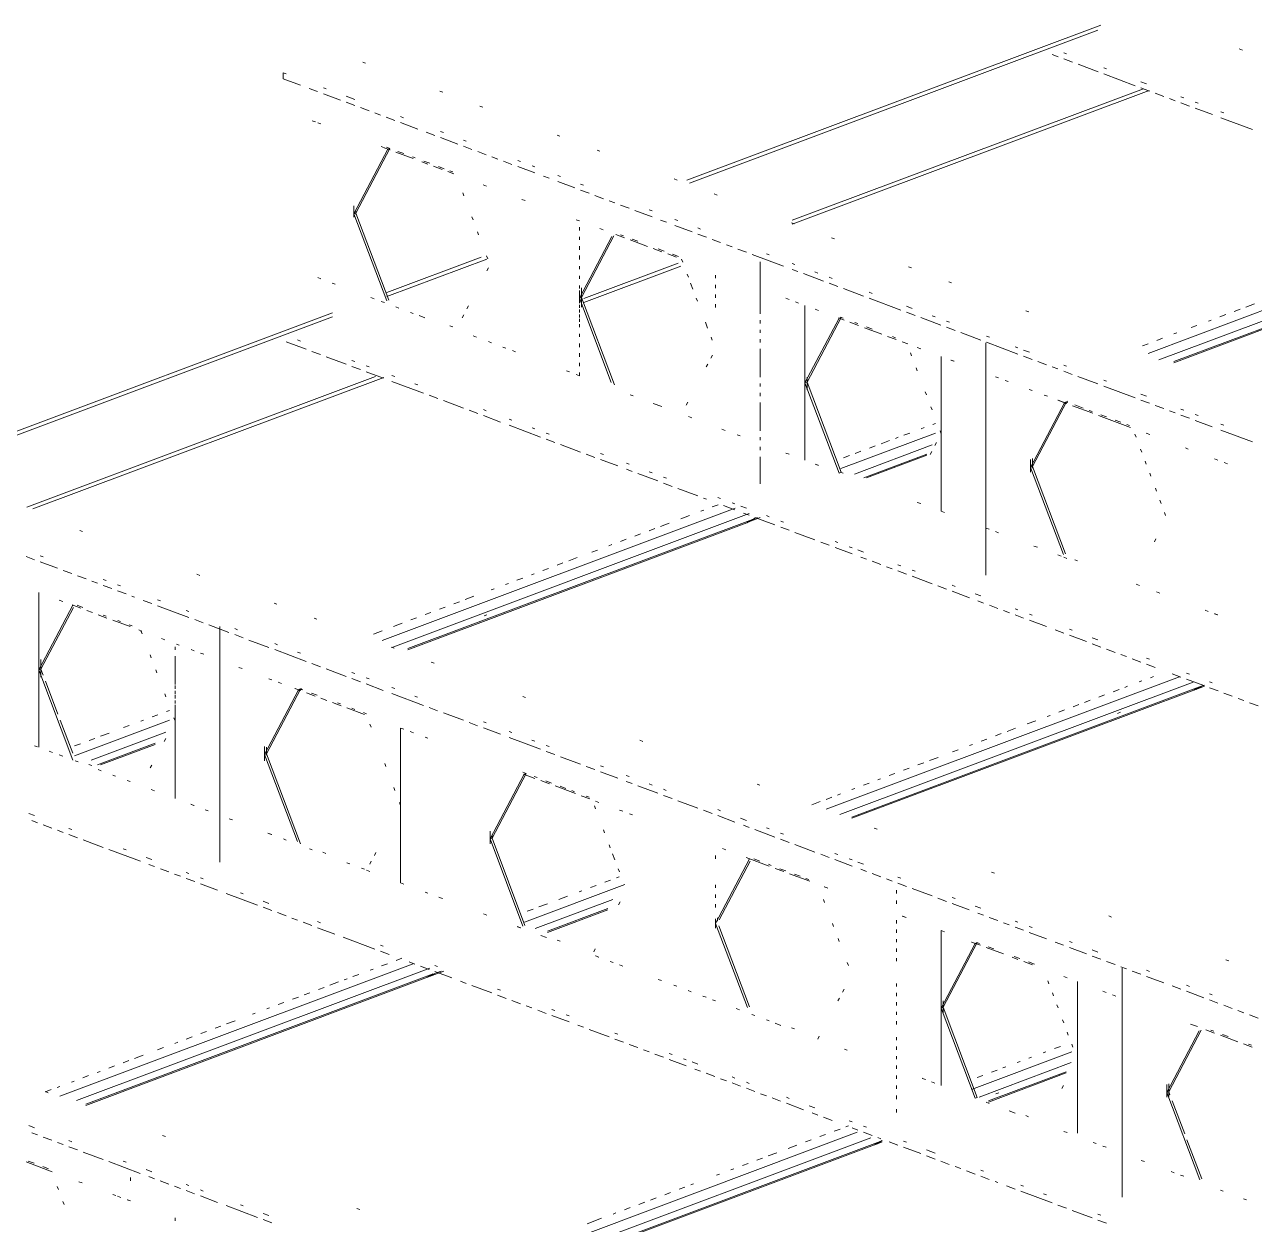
# Paper-space layout '03 3D Building and Roof' of a CAD drawing. Header units: millimetres. Extents: x 5 to 415, y 5 to 292.
# Drawn here: x 106.51 to 133.27, y 84.76 to 110.85 of the extents above; entities that cross this region are included whole.
import ezdxf

# ---------------------------------------------------------------- set-up
doc = ezdxf.new("R2010")
doc.units = ezdxf.units.MM
doc.layers.add('EXISTING', color=7, linetype='Continuous')
picture_1 = doc.add_image_def('image2.png', size_in_pixel=(1777, 905))

# ---------------------------------------------------------------- blocks, each defined once
blk = doc.blocks.new('SHEET_03')
at = {"layer": 'EXISTING', "color": 250, "lineweight": 9}
for p, q in [((120.916, 107.466), (129.923, 110.84)), ((120.978, 107.401), (129.861, 110.729)), ((129.118, 110.233), (129.18, 110.21)), ((132.933, 110.324), (133.007, 110.296)), ((113.931, 110.007), (113.868, 110.03)), ((128.994, 110.149), (128.869, 110.196)), ((129.305, 110.032), (129.118, 110.102)), ((129.864, 109.823), (129.429, 109.986)), ((112.142, 109.803), (112.204, 109.78)), ((112.142, 109.672), (112.142, 109.803)), ((129.988, 109.907), (130.051, 109.884)), ((130.672, 109.52), (129.988, 109.776)), ((112.515, 109.532), (112.142, 109.672)), ((112.888, 109.393), (112.702, 109.462)), ((113.013, 109.477), (113.075, 109.454)), ((123.214, 106.593), (130.855, 109.455)), ((123.214, 106.506), (130.979, 109.414)), ((130.797, 109.605), (130.921, 109.558)), ((130.983, 109.404), (130.797, 109.473)), ((113.386, 109.206), (113.013, 109.346)), ((113.51, 109.291), (113.697, 109.221)), ((113.697, 109.09), (113.51, 109.16)), ((115.609, 109.378), (115.547, 109.402)), ((131.294, 109.287), (131.108, 109.357)), ((131.543, 109.194), (131.419, 109.241)), ((131.667, 109.278), (131.729, 109.255)), ((131.854, 109.077), (131.667, 109.147)), ((131.978, 109.162), (132.04, 109.139)), ((114.008, 108.973), (113.821, 109.043)), ((114.256, 108.88), (114.132, 108.927)), ((116.48, 109.052), (116.418, 109.076)), ((132.351, 108.891), (131.978, 109.031)), ((132.538, 108.952), (132.6, 108.929)), ((112.842, 108.731), (112.773, 108.757)), ((112.892, 108.712), (112.955, 108.689)), ((114.567, 108.764), (114.381, 108.833)), ((114.692, 108.848), (114.754, 108.825)), ((115.065, 108.577), (114.692, 108.717)), ((133.222, 108.565), (132.538, 108.821)), ((115.438, 108.438), (115.251, 108.507)), ((115.562, 108.522), (115.624, 108.499)), ((115.935, 108.251), (115.562, 108.391)), ((118.159, 108.423), (118.096, 108.447)), ((113.675, 106.736), (114.416, 108.142)), ((114.461, 108.158), (113.72, 106.752)), ((114.416, 108.142), (114.268, 108.197)), ((114.339, 108.17), (114.465, 108.123)), ((114.446, 108.164), (114.383, 108.187)), ((114.386, 108.186), (114.461, 108.158)), ((114.461, 108.158), (114.416, 108.142)), ((114.591, 108.076), (114.968, 107.935)), ((114.761, 108.046), (114.635, 108.093)), ((116.059, 108.336), (116.122, 108.312)), ((116.246, 108.135), (116.059, 108.205)), ((116.557, 108.018), (116.37, 108.088)), ((119.029, 108.097), (118.967, 108.121)), ((115.012, 107.951), (114.95, 107.975)), ((115.157, 107.864), (115.283, 107.817)), ((115.327, 107.834), (115.201, 107.881)), ((116.806, 107.925), (116.681, 107.972)), ((117.116, 107.809), (116.93, 107.879)), ((117.241, 107.893), (117.303, 107.87)), ((115.408, 107.77), (115.597, 107.699)), ((115.642, 107.716), (115.516, 107.763)), ((115.723, 107.652), (115.849, 107.605)), ((115.83, 107.645), (115.767, 107.669)), ((117.614, 107.622), (117.241, 107.762)), ((117.552, 107.777), (117.614, 107.753)), ((117.925, 107.506), (117.8, 107.552)), ((118.111, 107.567), (118.174, 107.544)), ((116.564, 107.337), (116.49, 107.365)), ((118.484, 107.296), (118.111, 107.436)), ((118.609, 107.381), (118.671, 107.357)), ((120.708, 107.468), (120.646, 107.492)), ((116.046, 107.194), (116.07, 107.129)), ((117.402, 107.023), (117.332, 107.049)), ((118.795, 107.18), (118.609, 107.25)), ((119.106, 107.063), (118.92, 107.133)), ((119.355, 106.97), (119.231, 107.017)), ((121.578, 107.142), (121.516, 107.166)), ((113.675, 106.701), (113.675, 106.907)), ((113.675, 106.876), (113.675, 106.736)), ((113.675, 106.736), (113.72, 106.752)), ((113.72, 106.787), (113.72, 106.718)), ((113.72, 106.752), (114.436, 104.857)), ((119.666, 106.854), (119.479, 106.924)), ((120.163, 106.667), (119.79, 106.807)), ((120.101, 106.822), (120.163, 106.798)), ((113.675, 106.736), (113.675, 106.665)), ((114.391, 104.84), (113.675, 106.736)), ((116.243, 106.672), (116.268, 106.606)), ((118.582, 106.581), (118.513, 106.607)), ((120.474, 106.551), (120.35, 106.597)), ((120.661, 106.612), (120.723, 106.589)), ((121.034, 106.341), (120.661, 106.481)), ((123.257, 106.513), (123.195, 106.537)), ((130.954, 103.698), (138.639, 106.577)), ((116.366, 106.345), (116.391, 106.279)), ((118.582, 106.375), (118.582, 106.443)), ((118.582, 104.897), (119.289, 106.239)), ((118.582, 106.169), (118.582, 106.237)), ((119.334, 106.256), (118.627, 104.914)), ((119.101, 106.387), (119.027, 106.414)), ((119.372, 106.285), (119.56, 106.214)), ((119.542, 106.255), (119.479, 106.278)), ((121.158, 106.426), (121.22, 106.402)), ((121.345, 106.225), (121.158, 106.295)), ((124.128, 106.187), (124.066, 106.211)), ((138.937, 106.46), (131.189, 103.557)), ((131.516, 103.523), (139.014, 106.332)), ((131.516, 103.497), (138.889, 106.259)), ((118.582, 105.962), (118.582, 106.031)), ((118.582, 106.02), (118.582, 105.95)), ((119.686, 106.167), (120.064, 106.026)), ((119.856, 106.137), (119.731, 106.184)), ((120.189, 105.979), (120.378, 105.908)), ((120.423, 105.925), (120.297, 105.972)), ((121.655, 106.108), (121.469, 106.178)), ((121.904, 106.015), (121.78, 106.062)), ((122.215, 105.899), (122.029, 105.969)), ((114.393, 105.022), (116.443, 105.79)), ((114.393, 104.935), (116.567, 105.749)), ((116.564, 105.822), (116.589, 105.757)), ((118.582, 105.756), (118.582, 105.825)), ((118.582, 105.809), (118.582, 105.739)), ((120.504, 105.861), (120.693, 105.79)), ((120.737, 105.807), (120.611, 105.854)), ((120.804, 105.748), (120.829, 105.683)), ((123.023, 105.596), (122.339, 105.852)), ((122.517, 105.693), (122.517, 105.107)), ((122.65, 105.867), (122.712, 105.843)), ((116.604, 105.562), (116.571, 105.498)), ((118.582, 105.599), (118.582, 105.529)), ((118.679, 104.894), (120.729, 105.662)), ((118.679, 104.807), (120.792, 105.598)), ((120.928, 105.422), (120.952, 105.356)), ((121.545, 105.402), (121.545, 105.334)), ((123.21, 105.657), (123.272, 105.634)), ((123.334, 105.479), (123.21, 105.526)), ((123.894, 105.27), (123.459, 105.433)), ((123.707, 105.471), (123.77, 105.447)), ((125.807, 105.558), (125.744, 105.582)), ((112.955, 105.322), (112.892, 105.346)), ((113.269, 105.204), (113.207, 105.228)), ((118.582, 105.388), (118.582, 105.318)), ((118.582, 105.178), (118.582, 105.108)), ((121.002, 105.226), (121.051, 105.095)), ((121.545, 105.12), (121.545, 105.19)), ((124.018, 105.354), (124.08, 105.331)), ((124.205, 105.153), (124.018, 105.223)), ((126.677, 105.232), (126.615, 105.256)), ((114.046, 104.914), (114.12, 104.886)), ((118.582, 104.794), (118.582, 105.069)), ((118.582, 104.968), (118.582, 104.897)), ((118.582, 104.897), (118.627, 104.914)), ((119.274, 103.067), (118.582, 104.897)), ((118.627, 104.914), (118.627, 105.125)), ((118.627, 105.086), (118.627, 104.742)), ((118.627, 104.704), (118.627, 104.914)), ((118.627, 104.914), (119.343, 103.019)), ((121.125, 104.899), (121.15, 104.833)), ((121.545, 104.91), (121.545, 104.98)), ((122.517, 105.107), (122.517, 104.557)), ((123.142, 104.873), (123.073, 104.899)), ((124.764, 104.944), (124.329, 105.107)), ((124.889, 105.028), (124.951, 105.005)), ((125.573, 104.641), (124.889, 104.897)), ((114.268, 104.83), (114.342, 104.803)), ((114.653, 104.686), (114.591, 104.709)), ((116.167, 104.731), (116.133, 104.667)), ((118.582, 104.757), (118.582, 104.687)), ((118.582, 104.588), (118.582, 104.657)), ((121.545, 104.699), (121.545, 104.77)), ((123.35, 104.795), (123.281, 104.821)), ((123.489, 101.376), (123.489, 104.743)), ((123.489, 104.743), (123.489, 103.059)), ((123.785, 104.632), (123.711, 104.659)), ((125.697, 104.725), (125.821, 104.679)), ((128.356, 104.603), (128.294, 104.627)), ((132.828, 104.612), (132.953, 104.659)), ((133.078, 104.706), (133.265, 104.776)), ((104.206, 101.206), (113.213, 104.58)), ((104.33, 101.165), (113.213, 104.493)), ((114.968, 104.568), (114.905, 104.592)), ((115.22, 104.474), (115.094, 104.521)), ((116.066, 104.539), (116.032, 104.475)), ((118.582, 104.547), (118.582, 104.477)), ((118.582, 104.382), (118.582, 104.451)), ((118.582, 104.336), (118.582, 104.266)), ((121.323, 104.376), (121.372, 104.245)), ((122.517, 104.42), (122.517, 104.351)), ((123.489, 103.059), (124.23, 104.465)), ((124.274, 104.482), (123.534, 103.076)), ((124.216, 104.471), (124.341, 104.423)), ((124.274, 104.482), (124.23, 104.465)), ((124.323, 104.464), (124.26, 104.487)), ((124.467, 104.376), (124.656, 104.306)), ((124.637, 104.346), (124.575, 104.369)), ((125.884, 104.524), (125.697, 104.594)), ((126.443, 104.315), (126.008, 104.478)), ((126.257, 104.516), (126.319, 104.493)), ((126.568, 104.399), (126.63, 104.376)), ((132.266, 104.402), (132.328, 104.425)), ((132.516, 104.495), (132.641, 104.542)), ((115.767, 104.302), (115.83, 104.278)), ((116.268, 104.081), (116.342, 104.053)), ((118.582, 104.126), (118.582, 104.056)), ((122.517, 104.214), (122.517, 104.145)), ((124.782, 104.258), (125.159, 104.117)), ((124.952, 104.228), (124.826, 104.275)), ((125.285, 104.07), (125.474, 103.999)), ((125.455, 104.039), (125.392, 104.063)), ((126.754, 104.198), (126.568, 104.268)), ((127.314, 103.989), (126.878, 104.152)), ((127.438, 104.073), (127.5, 104.05)), ((131.516, 104.121), (131.578, 104.144)), ((131.891, 104.261), (132.016, 104.308)), ((112.64, 103.79), (112.204, 103.953)), ((112.453, 103.991), (112.515, 103.967)), ((116.667, 103.932), (116.604, 103.955)), ((116.916, 103.838), (116.985, 103.812)), ((118.582, 103.915), (118.582, 103.845)), ((118.582, 103.832), (118.582, 103.901)), ((121.446, 104.049), (121.471, 103.984)), ((122.517, 104.008), (122.517, 103.939)), ((122.517, 103.801), (122.517, 103.183)), ((125.6, 103.952), (125.725, 103.905)), ((126.007, 103.799), (125.933, 103.827)), ((127.424, 103.928), (127.424, 103.269)), ((128.122, 103.686), (127.438, 103.942)), ((128.06, 103.84), (128.122, 103.817)), ((130.829, 103.863), (130.953, 103.91)), ((131.141, 103.98), (131.266, 104.027)), ((112.951, 103.673), (112.764, 103.743)), ((113.51, 103.464), (113.075, 103.627)), ((113.635, 103.548), (113.697, 103.525)), ((117.124, 103.76), (117.194, 103.734)), ((118.582, 103.705), (118.582, 103.635)), ((118.582, 103.626), (118.582, 103.695)), ((121.478, 103.66), (121.444, 103.596)), ((125.785, 103.714), (125.81, 103.649)), ((126.452, 103.633), (126.452, 100.266)), ((126.452, 101.949), (126.452, 103.633)), ((126.73, 103.529), (126.66, 103.555)), ((126.669, 103.552), (126.732, 103.528)), ((128.246, 103.77), (128.371, 103.724)), ((128.433, 103.569), (128.246, 103.639)), ((113.821, 103.347), (113.635, 103.417)), ((113.945, 103.432), (114.008, 103.408)), ((114.318, 103.161), (113.945, 103.301)), ((118.365, 103.295), (118.302, 103.319)), ((118.582, 103.495), (118.582, 103.425)), ((118.582, 103.42), (118.582, 103.489)), ((118.582, 103.284), (118.582, 103.214)), ((118.582, 103.214), (118.582, 103.283)), ((121.377, 103.468), (121.343, 103.404)), ((125.909, 103.387), (125.933, 103.322)), ((127.424, 103.269), (127.424, 99.902)), ((128.744, 103.453), (128.557, 103.523)), ((128.992, 103.36), (128.868, 103.406)), ((129.117, 103.444), (129.179, 103.421)), ((129.303, 103.243), (129.117, 103.313)), ((106.566, 100.357), (114.145, 103.196)), ((106.69, 100.316), (114.331, 103.178)), ((114.505, 103.222), (114.567, 103.199)), ((115.189, 102.835), (114.505, 103.091)), ((115.002, 103.036), (115.065, 103.012)), ((118.513, 103.24), (118.582, 103.214)), ((122.517, 103.046), (122.517, 102.977)), ((123.489, 103.059), (123.534, 103.076)), ((123.489, 103.059), (123.489, 101.376)), ((124.23, 101.098), (123.489, 103.059)), ((123.534, 103.179), (123.534, 102.904)), ((123.534, 103.076), (123.534, 103.146)), ((123.534, 102.936), (123.534, 103.076)), ((123.534, 103.076), (124.274, 101.115)), ((127.702, 103.165), (127.632, 103.191)), ((127.91, 103.087), (127.841, 103.113)), ((129.863, 103.034), (129.428, 103.197)), ((129.987, 103.118), (130.049, 103.095)), ((115.5, 102.718), (115.313, 102.788)), ((119.749, 102.777), (119.686, 102.801)), ((122.517, 102.839), (122.517, 102.771)), ((126.106, 102.865), (126.131, 102.799)), ((128.368, 102.915), (128.43, 102.892)), ((128.766, 102.766), (128.692, 102.794)), ((130.671, 102.731), (129.987, 102.987)), ((130.796, 102.815), (130.92, 102.769)), ((116.059, 102.509), (115.624, 102.672)), ((116.37, 102.392), (116.184, 102.462)), ((116.495, 102.477), (116.557, 102.453)), ((120.378, 102.541), (120.189, 102.612)), ((120.939, 102.637), (120.905, 102.573)), ((122.517, 102.633), (122.517, 102.015)), ((126.23, 102.538), (126.254, 102.472)), ((128.396, 101.221), (129.137, 102.627)), ((129.181, 102.644), (128.44, 101.238)), ((129.137, 102.627), (128.989, 102.683)), ((128.997, 102.68), (129.185, 102.609)), ((129.181, 102.644), (129.137, 102.627)), ((129.141, 102.608), (129.204, 102.631)), ((129.142, 102.633), (129.204, 102.657)), ((129.311, 102.562), (129.752, 102.397)), ((129.544, 102.508), (129.356, 102.578)), ((129.733, 102.437), (129.67, 102.461)), ((130.982, 102.614), (130.796, 102.684)), ((131.293, 102.498), (131.106, 102.568)), ((131.666, 102.489), (131.728, 102.466)), ((116.868, 102.206), (116.495, 102.346)), ((117.054, 102.267), (117.116, 102.244)), ((120.952, 102.326), (121.026, 102.298)), ((129.877, 102.35), (130.569, 102.09)), ((130.048, 102.319), (129.922, 102.366)), ((130.362, 102.201), (130.236, 102.248)), ((131.542, 102.405), (131.417, 102.451)), ((131.853, 102.288), (131.666, 102.358)), ((131.977, 102.373), (132.039, 102.35)), ((132.35, 102.102), (131.977, 102.242)), ((117.738, 101.88), (117.054, 102.136)), ((117.552, 102.081), (117.614, 102.057)), ((117.863, 101.964), (117.925, 101.941)), ((121.684, 102.052), (121.753, 102.026)), ((122.077, 101.905), (122.014, 101.929)), ((124.268, 101.193), (126.33, 101.965)), ((125.642, 101.921), (125.767, 101.968)), ((126.017, 102.061), (126.08, 102.085)), ((126.267, 102.155), (126.33, 102.178)), ((126.427, 102.015), (126.452, 101.949)), ((126.452, 100.266), (126.452, 101.949)), ((130.551, 102.131), (130.488, 102.154)), ((130.667, 101.941), (130.692, 101.876)), ((130.988, 101.933), (130.914, 101.961)), ((132.537, 102.163), (132.599, 102.14)), ((133.221, 101.776), (132.537, 102.032)), ((118.049, 101.763), (117.863, 101.833)), ((118.609, 101.554), (118.174, 101.717)), ((122.517, 101.878), (122.517, 101.809)), ((122.517, 101.667), (122.517, 101.594)), ((126.253, 101.708), (124.566, 101.076)), ((124.893, 101.64), (125.018, 101.687)), ((125.143, 101.733), (125.33, 101.804)), ((125.455, 101.85), (125.517, 101.874)), ((126.351, 101.758), (126.317, 101.694)), ((118.92, 101.437), (118.733, 101.507)), ((119.044, 101.522), (119.106, 101.498)), ((119.417, 101.251), (119.044, 101.391)), ((122.517, 101.447), (122.517, 100.861)), ((123.073, 101.532), (123.142, 101.506)), ((124.33, 101.429), (124.455, 101.476)), ((124.58, 101.523), (124.705, 101.57)), ((124.768, 100.995), (126.142, 101.51)), ((124.83, 100.993), (126.142, 101.484)), ((126.25, 101.566), (126.216, 101.502)), ((128.396, 101.118), (128.396, 101.393)), ((128.44, 101.41), (128.44, 101.203)), ((130.791, 101.615), (130.816, 101.549)), ((131.765, 101.643), (131.828, 101.619)), ((132.47, 101.379), (132.4, 101.405)), ((119.604, 101.312), (119.666, 101.289)), ((119.728, 101.134), (119.604, 101.181)), ((120.101, 101.126), (120.163, 101.102)), ((123.711, 101.293), (123.785, 101.265)), ((123.775, 101.269), (123.712, 101.292)), ((124.26, 101.12), (124.323, 101.097)), ((128.396, 101.361), (128.396, 101.221)), ((128.396, 101.221), (128.44, 101.238)), ((128.396, 101.221), (128.396, 101.151)), ((129.112, 99.326), (128.396, 101.221)), ((128.44, 101.238), (128.44, 101.378)), ((128.44, 101.238), (129.156, 99.342)), ((130.89, 101.353), (130.914, 101.288)), ((132.678, 101.301), (132.609, 101.327)), ((120.288, 100.925), (119.852, 101.088)), ((120.412, 101.009), (120.474, 100.986)), ((120.598, 100.808), (120.412, 100.878)), ((124.274, 101.115), (124.23, 101.098)), ((130.988, 101.092), (131.013, 101.026)), ((121.158, 100.599), (120.723, 100.762)), ((131.112, 100.765), (131.136, 100.7)), ((114.289, 97.455), (121.974, 100.334)), ((121.345, 100.529), (121.282, 100.552)), ((121.474, 100.359), (121.599, 100.406)), ((121.593, 100.567), (121.655, 100.543)), ((121.966, 100.296), (121.718, 100.389)), ((121.904, 100.45), (121.966, 100.427)), ((122.091, 100.38), (122.215, 100.334)), ((125.933, 100.46), (126.007, 100.433)), ((131.211, 100.504), (131.235, 100.438)), ((122.272, 100.217), (114.524, 97.314)), ((114.851, 97.28), (122.349, 100.089)), ((120.787, 100.102), (120.974, 100.172)), ((121.224, 100.266), (121.287, 100.289)), ((122.277, 100.179), (122.153, 100.226)), ((122.349, 100.089), (122.224, 100.017)), ((122.268, 100.033), (122.518, 100.127)), ((122.268, 100.033), (122.393, 100.106)), ((122.393, 100.106), (122.456, 100.129)), ((122.837, 99.97), (122.402, 100.133)), ((122.65, 100.171), (122.712, 100.147)), ((122.961, 100.054), (123.023, 100.031)), ((126.452, 100.266), (126.521, 100.24)), ((131.309, 100.242), (131.334, 100.177)), ((107.774, 99.828), (107.712, 99.851)), ((114.851, 97.255), (122.224, 100.017)), ((120.1, 99.844), (120.225, 99.891)), ((120.349, 99.938), (120.537, 100.008)), ((123.148, 99.853), (122.961, 99.923)), ((123.707, 99.644), (123.272, 99.807)), ((127.424, 99.902), (127.424, 98.876)), ((127.424, 99.902), (127.493, 99.876)), ((127.632, 99.824), (127.702, 99.798)), ((119.225, 99.517), (119.287, 99.54)), ((119.475, 99.61), (119.6, 99.657)), ((119.787, 99.727), (119.912, 99.774)), ((124.018, 99.527), (123.832, 99.597)), ((124.143, 99.612), (124.205, 99.588)), ((131.123, 99.664), (131.089, 99.6)), ((106.732, 99.213), (106.545, 99.283)), ((106.856, 99.298), (106.918, 99.275)), ((118.35, 99.189), (118.537, 99.259)), ((118.85, 99.376), (118.975, 99.423)), ((124.516, 99.341), (124.143, 99.481)), ((124.453, 99.495), (124.516, 99.472)), ((124.64, 99.425), (124.764, 99.379)), ((124.827, 99.224), (124.702, 99.271)), ((128.47, 99.51), (128.544, 99.482)), ((128.989, 99.316), (129.063, 99.288)), ((129.185, 99.242), (129.122, 99.266)), ((107.229, 99.027), (106.856, 99.167)), ((107.54, 98.911), (107.353, 98.98)), ((117.788, 98.978), (117.913, 99.025)), ((118.1, 99.095), (118.225, 99.142)), ((125.137, 99.108), (124.951, 99.178)), ((125.386, 99.015), (125.262, 99.061)), ((125.51, 99.099), (125.573, 99.076)), ((125.821, 98.983), (125.884, 98.96)), ((129.356, 99.212), (129.419, 99.188)), ((107.851, 98.794), (107.664, 98.864)), ((108.1, 98.701), (107.975, 98.748)), ((108.224, 98.785), (108.286, 98.762)), ((110.323, 98.873), (110.261, 98.896)), ((117.225, 98.768), (117.35, 98.814)), ((117.538, 98.885), (117.6, 98.908)), ((125.697, 98.898), (125.51, 98.968)), ((126.257, 98.689), (125.821, 98.852)), ((106.824, 95.133), (106.824, 98.5)), ((106.824, 98.5), (106.824, 96.817)), ((108.41, 98.584), (108.224, 98.654)), ((108.535, 98.669), (108.597, 98.646)), ((108.721, 98.468), (108.535, 98.538)), ((116.663, 98.557), (116.725, 98.58)), ((116.975, 98.674), (117.038, 98.697)), ((126.568, 98.572), (126.381, 98.642)), ((126.692, 98.657), (126.754, 98.633)), ((127.065, 98.386), (126.692, 98.526)), ((127.189, 98.47), (127.314, 98.424)), ((130.692, 98.678), (130.766, 98.65)), ((131.136, 98.511), (131.211, 98.483)), ((106.824, 96.817), (107.565, 98.222)), ((107.343, 98.306), (107.269, 98.333)), ((107.551, 98.228), (107.739, 98.157)), ((107.784, 98.174), (107.658, 98.221)), ((108.908, 98.398), (108.846, 98.421)), ((109.281, 98.258), (109.094, 98.328)), ((109.405, 98.343), (109.467, 98.32)), ((110.089, 97.956), (109.405, 98.212)), ((112.002, 98.244), (111.94, 98.267)), ((115.538, 98.136), (115.663, 98.182)), ((115.851, 98.253), (115.976, 98.299)), ((116.101, 98.346), (116.288, 98.417)), ((127.376, 98.269), (127.251, 98.316)), ((127.687, 98.153), (127.5, 98.223)), ((107.576, 98.175), (106.869, 96.833)), ((107.865, 98.11), (107.991, 98.063)), ((108.117, 98.016), (108.306, 97.945)), ((108.287, 97.985), (108.224, 98.009)), ((110.027, 98.11), (110.089, 98.087)), ((112.872, 97.918), (112.81, 97.941)), ((114.913, 97.902), (115.038, 97.948)), ((115.226, 98.019), (115.351, 98.065)), ((116.509, 97.991), (116.571, 98.015)), ((127.935, 98.06), (127.811, 98.106)), ((128.06, 98.144), (128.122, 98.121)), ((128.246, 97.943), (128.06, 98.013)), ((128.371, 98.028), (128.433, 98.005)), ((132.192, 98.116), (132.261, 98.09)), ((132.457, 98.017), (132.394, 98.04)), ((132.4, 98.038), (132.47, 98.012)), ((108.431, 97.898), (108.809, 97.757)), ((108.602, 97.867), (108.539, 97.891)), ((108.853, 97.773), (108.79, 97.797)), ((108.998, 97.686), (109.061, 97.662)), ((109.046, 97.668), (109.071, 97.602)), ((110.4, 97.839), (110.214, 97.909)), ((110.96, 97.63), (110.524, 97.793)), ((110.759, 97.759), (110.759, 97.026)), ((111.084, 97.714), (111.146, 97.691)), ((114.101, 97.597), (114.289, 97.667)), ((114.539, 97.761), (114.726, 97.831)), ((128.744, 97.757), (128.371, 97.897)), ((129.117, 97.617), (128.93, 97.687)), ((129.241, 97.702), (129.303, 97.679)), ((109.565, 97.473), (109.491, 97.501)), ((109.815, 97.379), (109.878, 97.356)), ((111.271, 97.513), (111.084, 97.583)), ((111.83, 97.303), (111.395, 97.466)), ((111.955, 97.388), (112.017, 97.365)), ((129.614, 97.431), (129.241, 97.571)), ((129.739, 97.515), (129.863, 97.469)), ((129.925, 97.314), (129.739, 97.384)), ((109.244, 97.145), (109.269, 97.079)), ((109.787, 97.321), (109.787, 97.253)), ((109.787, 97.25), (109.787, 97.32)), ((109.787, 97.115), (109.787, 96.497)), ((109.787, 97.039), (109.787, 97.11)), ((110.204, 97.234), (110.134, 97.26)), ((110.412, 97.156), (110.342, 97.182)), ((112.639, 97.001), (111.955, 97.257)), ((112.452, 97.202), (112.514, 97.178)), ((114.551, 97.289), (114.489, 97.313)), ((130.236, 97.198), (130.049, 97.268)), ((130.485, 97.105), (130.36, 97.151)), ((106.869, 96.833), (106.869, 97.044)), ((106.869, 97.005), (106.869, 96.661)), ((109.787, 96.829), (109.787, 96.899)), ((110.759, 97.026), (110.759, 93.659)), ((111.245, 96.844), (111.176, 96.87)), ((112.949, 96.884), (112.763, 96.954)), ((115.422, 96.963), (115.36, 96.986)), ((130.796, 96.988), (130.609, 97.058)), ((130.92, 97.073), (130.982, 97.05)), ((131.106, 96.872), (130.92, 96.942)), ((106.824, 96.817), (106.869, 96.833)), ((106.824, 96.817), (106.824, 95.133)), ((107.565, 94.856), (106.824, 96.817)), ((106.869, 96.693), (106.869, 96.833)), ((106.869, 96.833), (106.918, 96.702)), ((109.367, 96.818), (109.392, 96.753)), ((109.787, 96.619), (109.787, 96.689)), ((111.829, 96.625), (111.891, 96.602)), ((113.509, 96.675), (113.074, 96.838)), ((113.633, 96.759), (113.696, 96.736)), ((113.82, 96.558), (113.633, 96.628)), ((113.944, 96.643), (114.006, 96.619)), ((123.947, 93.79), (131.633, 96.669)), ((130.758, 96.554), (130.82, 96.577)), ((131.008, 96.647), (131.07, 96.671)), ((131.666, 96.662), (131.48, 96.732)), ((131.79, 96.747), (131.853, 96.724)), ((132.164, 96.476), (131.79, 96.616)), ((106.968, 96.572), (107.239, 95.853)), ((109.787, 96.408), (109.787, 96.478)), ((109.787, 96.359), (109.787, 96.291)), ((111.731, 94.978), (112.472, 96.384)), ((112.516, 96.401), (111.776, 94.995)), ((112.102, 96.523), (112.027, 96.551)), ((112.395, 96.413), (112.521, 96.366)), ((112.472, 96.384), (112.398, 96.412)), ((112.516, 96.401), (112.472, 96.384)), ((112.477, 96.391), (112.539, 96.414)), ((112.477, 96.365), (112.539, 96.389)), ((112.565, 96.383), (112.502, 96.406)), ((112.646, 96.319), (112.835, 96.248)), ((112.88, 96.265), (112.754, 96.312)), ((114.317, 96.372), (113.944, 96.511)), ((114.504, 96.433), (114.566, 96.41)), ((131.93, 96.552), (124.245, 93.673)), ((124.51, 93.615), (132.07, 96.447)), ((124.51, 93.59), (131.945, 96.375)), ((130.196, 96.343), (130.321, 96.39)), ((130.446, 96.437), (130.508, 96.46)), ((132.07, 96.447), (131.945, 96.375)), ((131.99, 96.392), (132.115, 96.464)), ((131.99, 96.392), (132.177, 96.462)), ((132.115, 96.464), (132.177, 96.487)), ((132.288, 96.56), (132.35, 96.537)), ((132.474, 96.36), (132.288, 96.429)), ((132.785, 96.243), (132.599, 96.313)), ((109.565, 96.295), (109.589, 96.23)), ((109.787, 96.198), (109.787, 96.268)), ((109.787, 96.153), (109.787, 96.085)), ((109.787, 95.707), (109.787, 96.057)), ((112.961, 96.201), (113.087, 96.154)), ((113.213, 96.107), (113.401, 96.036)), ((113.383, 96.076), (113.32, 96.1)), ((115.188, 96.046), (114.504, 96.302)), ((115.001, 96.247), (115.063, 96.223)), ((117.411, 96.218), (117.349, 96.241)), ((129.321, 96.015), (129.446, 96.062)), ((129.571, 96.109), (129.696, 96.156)), ((129.883, 96.226), (130.008, 96.273)), ((133.034, 96.15), (132.91, 96.196)), ((133.345, 96.033), (133.158, 96.103)), ((109.29, 95.795), (109.415, 95.842)), ((109.602, 95.912), (109.665, 95.935)), ((109.762, 95.772), (109.787, 95.707)), ((109.787, 95.947), (109.787, 95.879)), ((113.527, 95.989), (113.905, 95.848)), ((113.697, 95.959), (113.634, 95.982)), ((113.949, 95.864), (113.886, 95.888)), ((115.499, 95.929), (115.312, 95.999)), ((116.058, 95.72), (115.623, 95.883)), ((128.758, 95.805), (128.821, 95.828)), ((129.008, 95.898), (129.133, 95.945)), ((130.291, 95.871), (130.354, 95.895)), ((107.288, 95.722), (107.56, 95.003)), ((107.603, 94.95), (109.665, 95.723)), ((108.665, 95.561), (108.79, 95.608)), ((109.04, 95.701), (109.103, 95.725)), ((109.787, 95.741), (109.787, 95.329)), ((109.787, 94.164), (109.787, 95.707)), ((114.027, 95.633), (114.052, 95.568)), ((114.763, 95.526), (114.694, 95.552)), ((114.694, 95.552), (114.694, 92.185)), ((114.694, 93.869), (114.694, 95.552)), ((116.369, 95.603), (116.183, 95.673)), ((116.494, 95.688), (116.556, 95.664)), ((116.867, 95.417), (116.494, 95.557)), ((127.884, 95.477), (128.071, 95.547)), ((128.321, 95.641), (128.509, 95.711)), ((107.915, 95.28), (108.04, 95.327)), ((109.588, 95.465), (107.963, 94.857)), ((108.165, 95.374), (108.353, 95.444)), ((109.585, 95.323), (109.551, 95.259)), ((114.972, 95.448), (114.902, 95.474)), ((115.226, 95.353), (115.289, 95.329)), ((117.053, 95.478), (117.115, 95.455)), ((117.737, 95.091), (117.053, 95.347)), ((117.551, 95.292), (117.613, 95.268)), ((119.961, 95.263), (119.898, 95.286)), ((127.321, 95.266), (127.446, 95.313)), ((127.634, 95.383), (127.759, 95.43)), ((106.796, 95.144), (106.733, 95.167)), ((107.047, 95.05), (107.121, 95.022)), ((107.603, 95.163), (107.728, 95.21)), ((108.103, 94.752), (109.353, 95.22)), ((108.165, 94.75), (109.353, 95.195)), ((109.787, 95.191), (109.787, 95.123)), ((109.787, 94.985), (109.787, 94.917)), ((111.731, 94.875), (111.731, 95.15)), ((111.731, 95.119), (111.731, 94.978)), ((111.731, 94.978), (111.776, 94.995)), ((111.731, 94.978), (111.731, 94.838)), ((112.447, 93.083), (111.731, 94.978)), ((111.776, 94.995), (111.776, 95.135)), ((111.776, 95.098), (111.776, 94.961)), ((111.776, 94.995), (112.516, 93.034)), ((117.861, 95.175), (117.924, 95.152)), ((118.048, 94.974), (117.861, 95.044)), ((126.697, 95.032), (126.822, 95.079)), ((127.071, 95.173), (127.134, 95.196)), ((107.269, 94.967), (107.343, 94.939)), ((107.677, 94.814), (107.614, 94.838)), ((107.91, 94.76), (107.973, 94.736)), ((109.282, 94.748), (109.248, 94.684)), ((109.787, 94.779), (109.787, 94.71)), ((114.348, 94.784), (114.373, 94.718)), ((118.608, 94.765), (118.172, 94.928)), ((118.918, 94.648), (118.732, 94.718)), ((119.043, 94.733), (119.105, 94.709)), ((125.947, 94.751), (126.072, 94.798)), ((126.197, 94.845), (126.384, 94.915)), ((108.18, 94.625), (108.117, 94.649)), ((108.494, 94.508), (108.431, 94.531)), ((109.787, 94.573), (109.787, 94.023)), ((116.638, 93.14), (117.379, 94.546)), ((117.423, 94.563), (116.683, 93.157)), ((117.349, 94.591), (117.423, 94.563)), ((117.364, 94.552), (117.616, 94.457)), ((117.423, 94.563), (117.379, 94.546)), ((117.661, 94.474), (117.598, 94.497)), ((119.416, 94.462), (119.043, 94.602)), ((119.602, 94.523), (119.665, 94.5)), ((125.072, 94.424), (125.134, 94.447)), ((125.322, 94.517), (125.447, 94.564)), ((125.634, 94.634), (125.759, 94.681)), ((108.809, 94.39), (108.746, 94.413)), ((109.269, 94.218), (109.343, 94.19)), ((114.546, 94.261), (114.57, 94.195)), ((117.742, 94.41), (117.931, 94.339)), ((117.975, 94.356), (117.849, 94.403)), ((118.056, 94.292), (118.497, 94.127)), ((118.29, 94.238), (118.164, 94.285)), ((118.478, 94.168), (118.415, 94.191)), ((119.727, 94.345), (119.602, 94.392)), ((120.286, 94.136), (119.851, 94.299)), ((120.1, 94.337), (120.162, 94.313)), ((120.411, 94.22), (120.473, 94.197)), ((122.51, 94.308), (122.448, 94.331)), ((124.51, 94.213), (124.572, 94.237)), ((124.76, 94.307), (124.885, 94.354)), ((114.669, 93.934), (114.694, 93.869)), ((118.623, 94.08), (118.811, 94.01)), ((118.793, 94.05), (118.73, 94.073)), ((119.008, 93.936), (118.934, 93.964)), ((120.597, 94.019), (120.411, 94.089)), ((121.157, 93.81), (120.722, 93.973)), ((123.635, 93.885), (123.822, 93.956)), ((123.947, 94.002), (124.072, 94.049)), ((124.197, 94.096), (124.26, 94.12)), ((106.607, 93.695), (106.732, 93.649)), ((110.193, 93.871), (110.13, 93.895)), ((110.134, 93.893), (110.204, 93.867)), ((110.507, 93.753), (110.445, 93.777)), ((110.759, 93.659), (110.759, 92.633)), ((114.694, 92.185), (114.694, 93.869)), ((118.909, 93.861), (118.934, 93.795)), ((119.527, 93.742), (119.453, 93.769)), ((119.74, 93.662), (119.67, 93.688)), ((121.468, 93.693), (121.281, 93.763)), ((121.592, 93.778), (121.654, 93.754)), ((121.965, 93.507), (121.592, 93.647)), ((106.794, 93.494), (106.669, 93.541)), ((107.105, 93.378), (106.918, 93.448)), ((107.478, 93.369), (107.54, 93.346)), ((110.967, 93.581), (111.037, 93.555)), ((122.09, 93.591), (122.214, 93.545)), ((122.276, 93.39), (122.152, 93.437)), ((122.649, 93.382), (122.711, 93.358)), ((125.059, 93.353), (124.997, 93.376)), ((107.353, 93.284), (107.229, 93.331)), ((107.664, 93.168), (107.478, 93.238)), ((108.224, 92.958), (107.789, 93.121)), ((111.805, 93.267), (111.879, 93.24)), ((111.891, 93.235), (111.829, 93.259)), ((112.206, 93.117), (112.143, 93.141)), ((116.638, 93.037), (116.638, 93.312)), ((116.638, 93.281), (116.638, 93.14)), ((116.638, 93.14), (116.683, 93.157)), ((116.638, 93.14), (116.638, 93.07)), ((117.354, 91.245), (116.638, 93.14)), ((116.683, 93.157), (116.683, 93.227)), ((116.683, 93.157), (117.398, 91.261)), ((119.107, 93.338), (119.132, 93.272)), ((122.836, 93.181), (122.4, 93.344)), ((122.96, 93.265), (123.022, 93.242)), ((123.147, 93.064), (122.96, 93.134)), ((109.032, 92.656), (108.348, 92.912)), ((108.659, 92.926), (108.721, 92.903)), ((112.772, 92.905), (112.709, 92.929)), ((113.005, 92.851), (113.068, 92.827)), ((114.155, 92.846), (114.122, 92.782)), ((119.23, 93.011), (119.255, 92.946)), ((121.767, 92.902), (121.693, 92.93)), ((123.706, 92.855), (123.271, 93.018)), ((109.157, 92.74), (109.281, 92.694)), ((109.343, 92.539), (109.219, 92.586)), ((113.59, 92.599), (113.527, 92.622)), ((114.054, 92.654), (114.021, 92.59)), ((119.304, 92.815), (119.354, 92.684)), ((121.545, 92.711), (121.545, 92.779)), ((121.545, 91.302), (122.286, 92.708)), ((122.296, 92.661), (121.623, 91.383)), ((122.208, 92.737), (122.712, 92.548)), ((122.286, 92.708), (122.212, 92.736)), ((122.505, 92.659), (122.379, 92.706)), ((122.756, 92.565), (122.693, 92.589)), ((124.017, 92.738), (123.831, 92.808)), ((124.141, 92.823), (124.204, 92.799)), ((124.514, 92.552), (124.141, 92.692)), ((124.452, 92.706), (124.514, 92.683)), ((124.639, 92.636), (124.763, 92.59)), ((109.654, 92.423), (109.467, 92.493)), ((109.903, 92.33), (109.778, 92.376)), ((110.027, 92.414), (110.089, 92.391)), ((110.338, 92.298), (110.4, 92.274)), ((113.905, 92.481), (113.842, 92.504)), ((113.953, 92.463), (114.027, 92.435)), ((119.386, 92.294), (119.449, 92.317)), ((119.428, 92.488), (119.453, 92.423)), ((122.838, 92.501), (123.026, 92.431)), ((123.071, 92.447), (122.945, 92.494)), ((123.152, 92.383), (123.592, 92.219)), ((123.385, 92.329), (123.259, 92.377)), ((124.825, 92.435), (124.701, 92.482)), ((125.136, 92.319), (124.95, 92.389)), ((125.509, 92.31), (125.571, 92.287)), ((127.609, 92.398), (127.546, 92.421)), ((110.214, 92.213), (110.027, 92.283)), ((110.711, 92.027), (110.338, 92.166)), ((114.694, 92.185), (114.763, 92.159)), ((117.387, 91.332), (119.574, 92.151)), ((118.824, 92.083), (118.949, 92.13)), ((119.136, 92.2), (119.261, 92.247)), ((121.545, 92.144), (121.545, 92.074)), ((123.574, 92.259), (123.511, 92.282)), ((123.907, 92.101), (123.97, 92.077)), ((123.989, 92.07), (123.915, 92.098)), ((125.385, 92.226), (125.261, 92.272)), ((125.696, 92.109), (125.509, 92.179)), ((126.255, 91.9), (125.82, 92.063)), ((111.582, 91.701), (110.898, 91.957)), ((111.208, 91.971), (111.271, 91.948)), ((111.706, 91.785), (111.83, 91.739)), ((115.289, 91.962), (115.226, 91.986)), ((115.527, 91.873), (115.597, 91.847)), ((115.603, 91.845), (115.54, 91.868)), ((119.309, 91.824), (117.622, 91.192)), ((118.136, 91.826), (118.324, 91.896)), ((118.574, 91.99), (118.636, 92.013)), ((119.466, 91.775), (119.432, 91.711)), ((121.545, 91.933), (121.545, 91.863)), ((123.89, 91.826), (123.915, 91.761)), ((125.48, 92.024), (125.48, 91.951)), ((125.48, 91.805), (125.48, 91.731)), ((126.566, 91.783), (126.38, 91.853)), ((126.691, 91.868), (126.753, 91.844)), ((111.892, 91.584), (111.706, 91.654)), ((112.203, 91.468), (112.017, 91.538)), ((116.499, 91.509), (116.569, 91.483)), ((117.449, 91.568), (117.574, 91.615)), ((117.699, 91.662), (117.887, 91.732)), ((117.887, 91.134), (119.199, 91.626)), ((117.887, 91.109), (119.199, 91.6)), ((121.545, 91.723), (121.545, 91.653)), ((127.064, 91.597), (126.691, 91.737)), ((127.188, 91.681), (127.312, 91.635)), ((127.375, 91.48), (127.25, 91.527)), ((112.452, 91.375), (112.328, 91.421)), ((112.763, 91.258), (112.576, 91.328)), ((112.887, 91.343), (112.949, 91.319)), ((117.231, 91.235), (117.305, 91.207)), ((117.302, 91.208), (117.239, 91.232)), ((121.545, 91.199), (121.545, 91.405)), ((121.545, 91.372), (121.545, 91.302)), ((121.545, 91.302), (121.545, 91.232)), ((122.236, 89.472), (121.545, 91.302)), ((121.589, 91.422), (121.589, 91.353)), ((121.614, 91.253), (122.281, 89.489)), ((124.088, 91.303), (124.113, 91.238)), ((125.48, 91.374), (125.48, 91.305)), ((125.605, 91.464), (125.668, 91.441)), ((125.688, 91.433), (125.619, 91.46)), ((127.686, 91.364), (127.499, 91.434)), ((127.934, 91.271), (127.81, 91.317)), ((128.059, 91.355), (128.121, 91.332)), ((128.245, 91.154), (128.059, 91.224)), ((128.369, 91.239), (128.432, 91.216)), ((130.158, 91.443), (130.096, 91.466)), ((113.26, 91.072), (112.887, 91.211)), ((114.131, 90.746), (113.447, 91.002)), ((117.868, 90.996), (117.742, 91.043)), ((124.211, 90.977), (124.236, 90.911)), ((125.48, 91.168), (125.48, 91.099)), ((125.48, 90.962), (125.48, 90.893)), ((126.452, 87.781), (126.452, 91.147)), ((126.452, 91.147), (126.452, 89.464)), ((126.526, 91.12), (126.452, 91.147)), ((128.743, 90.968), (128.369, 91.108)), ((114.255, 90.83), (114.317, 90.807)), ((114.442, 90.629), (114.255, 90.699)), ((118.101, 90.942), (118.164, 90.919)), ((118.927, 90.752), (118.894, 90.688)), ((125.48, 90.756), (125.48, 90.687)), ((126.452, 89.464), (127.192, 90.87)), ((127.237, 90.887), (126.496, 89.481)), ((127.115, 90.899), (127.304, 90.828)), ((127.192, 90.87), (127.118, 90.898)), ((127.237, 90.887), (127.192, 90.87)), ((127.286, 90.868), (127.223, 90.892)), ((127.43, 90.781), (127.807, 90.64)), ((127.6, 90.751), (127.474, 90.798)), ((129.116, 90.828), (128.929, 90.898)), ((129.24, 90.913), (129.302, 90.889)), ((129.613, 90.642), (129.24, 90.782)), ((129.737, 90.726), (129.862, 90.68)), ((107.283, 87.547), (114.968, 90.426)), ((114.281, 90.381), (114.406, 90.428)), ((114.593, 90.498), (114.718, 90.545)), ((115.001, 90.42), (114.877, 90.466)), ((118.934, 90.597), (119.008, 90.569)), ((119, 90.572), (118.937, 90.596)), ((119.315, 90.454), (119.252, 90.478)), ((124.409, 90.454), (124.433, 90.388)), ((125.48, 90.55), (125.48, 90.481)), ((127.996, 90.569), (128.122, 90.522)), ((128.166, 90.538), (128.04, 90.586)), ((128.248, 90.475), (128.436, 90.404)), ((128.481, 90.421), (128.355, 90.468)), ((129.924, 90.525), (129.737, 90.595)), ((130.235, 90.409), (130.048, 90.479)), ((132.707, 90.488), (132.645, 90.511)), ((115.328, 90.333), (107.643, 87.454)), ((107.845, 87.372), (115.405, 90.205)), ((113.656, 90.147), (113.781, 90.194)), ((114.031, 90.288), (114.093, 90.311)), ((115.312, 90.303), (115.126, 90.373)), ((115.405, 90.205), (115.28, 90.132)), ((115.325, 90.149), (115.637, 90.266)), ((115.325, 90.149), (115.45, 90.221)), ((115.437, 90.388), (115.499, 90.364)), ((115.81, 90.117), (115.437, 90.257)), ((115.45, 90.221), (115.575, 90.268)), ((119.453, 90.403), (119.527, 90.375)), ((130.484, 90.316), (130.359, 90.362)), ((130.387, 90.333), (130.387, 89.673)), ((130.794, 90.199), (130.608, 90.269)), ((130.919, 90.284), (130.981, 90.261)), ((131.292, 90.013), (130.919, 90.153)), ((107.845, 87.347), (115.28, 90.132)), ((112.906, 89.866), (113.031, 89.913)), ((113.156, 89.96), (113.343, 90.03)), ((113.468, 90.077), (113.531, 90.1)), ((116.12, 90), (115.996, 90.047)), ((116.68, 89.791), (116.245, 89.954)), ((120.295, 90.087), (120.365, 90.061)), ((120.699, 89.936), (120.636, 89.959)), ((125.48, 90), (125.48, 89.931)), ((128.773, 90.054), (128.797, 89.988)), ((129.192, 90.121), (129.118, 90.149)), ((129.414, 90.038), (129.414, 89.076)), ((129.414, 88.354), (129.414, 89.897)), ((131.665, 89.873), (131.478, 89.943)), ((131.789, 89.958), (131.851, 89.934)), ((112.344, 89.656), (112.469, 89.702)), ((112.594, 89.749), (112.719, 89.796)), ((116.804, 89.875), (116.867, 89.852)), ((116.991, 89.674), (116.804, 89.744)), ((117.302, 89.558), (117.115, 89.628)), ((121.013, 89.818), (120.95, 89.842)), ((121.267, 89.723), (121.337, 89.697)), ((121.475, 89.645), (121.545, 89.619)), ((124.238, 89.681), (124.205, 89.617)), ((124.339, 89.873), (124.306, 89.809)), ((125.48, 89.794), (125.48, 89.725)), ((126.496, 89.481), (126.496, 89.621)), ((128.871, 89.792), (128.896, 89.727)), ((130.039, 89.803), (129.97, 89.829)), ((130.248, 89.725), (130.178, 89.751)), ((130.387, 89.673), (130.387, 86.307)), ((132.162, 89.687), (131.789, 89.827)), ((132.287, 89.771), (132.349, 89.748)), ((132.473, 89.57), (132.287, 89.64)), ((111.469, 89.328), (111.531, 89.351)), ((111.781, 89.445), (111.844, 89.468)), ((112.031, 89.539), (112.156, 89.585)), ((117.551, 89.465), (117.426, 89.511)), ((117.861, 89.348), (117.675, 89.418)), ((117.986, 89.433), (118.048, 89.409)), ((121.989, 89.452), (122.063, 89.425)), ((125.48, 89.588), (125.48, 89.519)), ((125.48, 89.382), (125.48, 89.313)), ((126.452, 89.464), (126.496, 89.481)), ((126.452, 89.464), (126.452, 87.781)), ((127.192, 87.503), (126.452, 89.464)), ((126.496, 89.584), (126.496, 89.378)), ((126.496, 89.34), (126.496, 89.481)), ((126.496, 89.481), (127.237, 87.52)), ((128.97, 89.531), (128.995, 89.465)), ((132.784, 89.454), (132.598, 89.524)), ((133.033, 89.361), (132.908, 89.407)), ((110.907, 89.117), (111.094, 89.188)), ((118.359, 89.162), (117.986, 89.302)), ((118.297, 89.316), (118.359, 89.293)), ((118.67, 89.045), (118.545, 89.092)), ((122.397, 89.3), (122.334, 89.323)), ((122.712, 89.182), (122.649, 89.205)), ((122.963, 89.087), (122.838, 89.135)), ((125.48, 89.175), (125.48, 89.107)), ((129.093, 89.204), (129.118, 89.139)), ((132.025, 89.06), (131.877, 89.115)), ((133.344, 89.244), (133.157, 89.314)), ((110.032, 88.79), (110.157, 88.836)), ((110.344, 88.907), (110.469, 88.953)), ((110.657, 89.024), (110.782, 89.07)), ((119.229, 88.836), (118.794, 88.999)), ((119.354, 88.92), (119.416, 88.897)), ((123.197, 89.033), (123.259, 89.01)), ((123.801, 88.85), (123.767, 88.786)), ((125.48, 88.832), (125.48, 88.763)), ((129.192, 88.942), (129.217, 88.877)), ((129.414, 88.938), (129.414, 88.869)), ((131.359, 87.626), (132.066, 88.968)), ((132.11, 88.985), (131.403, 87.643)), ((132.211, 88.99), (132.4, 88.919)), ((132.381, 88.959), (132.318, 88.983)), ((132.525, 88.872), (132.903, 88.731)), ((132.696, 88.842), (132.57, 88.889)), ((109.407, 88.556), (109.532, 88.602)), ((109.782, 88.696), (109.844, 88.719)), ((119.54, 88.719), (119.354, 88.789)), ((119.851, 88.603), (119.665, 88.673)), ((120.1, 88.51), (119.975, 88.556)), ((124.41, 88.545), (124.347, 88.569)), ((125.48, 88.626), (125.48, 88.557)), ((128.92, 88.582), (129.045, 88.629)), ((129.291, 88.681), (129.316, 88.616)), ((129.414, 88.732), (129.414, 87.908)), ((133.029, 88.684), (133.217, 88.613)), ((133.199, 88.653), (133.136, 88.677)), ((108.657, 88.275), (108.782, 88.321)), ((108.907, 88.368), (109.095, 88.439)), ((120.411, 88.393), (120.224, 88.463)), ((120.535, 88.478), (120.597, 88.454)), ((120.908, 88.207), (120.535, 88.347)), ((120.846, 88.361), (120.908, 88.338)), ((121.033, 88.291), (121.157, 88.245)), ((125.48, 88.42), (125.48, 88.351)), ((127.108, 87.691), (129.295, 88.51)), ((128.108, 88.278), (128.17, 88.301)), ((128.357, 88.371), (128.42, 88.395)), ((128.67, 88.488), (128.732, 88.512)), ((129.414, 86.951), (129.414, 88.354)), ((108.095, 88.064), (108.157, 88.087)), ((108.345, 88.158), (108.47, 88.204)), ((121.219, 88.09), (121.095, 88.137)), ((121.53, 87.974), (121.343, 88.044)), ((125.48, 88.213), (125.48, 88.145)), ((129.28, 88.276), (127.281, 87.527)), ((127.483, 87.446), (129.17, 88.078)), ((127.483, 87.42), (129.17, 88.052)), ((127.545, 88.067), (127.67, 88.114)), ((127.795, 88.161), (127.858, 88.184)), ((107.22, 87.736), (107.283, 87.76)), ((107.532, 87.853), (107.595, 87.877)), ((107.782, 87.947), (107.907, 87.994)), ((121.779, 87.881), (121.654, 87.927)), ((121.903, 87.965), (121.965, 87.942)), ((122.09, 87.764), (121.903, 87.834)), ((122.214, 87.849), (122.276, 87.825)), ((125.48, 87.998), (125.48, 87.925)), ((125.48, 87.778), (125.48, 87.705)), ((126.035, 87.937), (126.105, 87.911)), ((126.109, 87.909), (126.046, 87.933)), ((126.243, 87.859), (126.313, 87.833)), ((127.233, 87.95), (127.358, 87.997)), ((129.111, 87.779), (129.078, 87.715)), ((129.414, 87.77), (129.414, 87.701)), ((131.359, 87.523), (131.359, 87.798)), ((131.359, 87.766), (131.359, 87.626)), ((131.403, 87.814), (131.403, 87.539)), ((131.403, 87.643), (131.403, 87.783)), ((107.027, 87.623), (106.964, 87.646)), ((106.97, 87.643), (107.095, 87.69)), ((122.4, 87.648), (122.214, 87.718)), ((122.649, 87.555), (122.525, 87.601)), ((122.96, 87.438), (122.773, 87.508)), ((123.084, 87.523), (123.147, 87.499)), ((125.48, 87.559), (125.48, 87.485)), ((127.237, 87.52), (127.192, 87.503)), ((127.641, 87.595), (127.703, 87.619)), ((129.414, 87.564), (129.414, 86.74)), ((131.359, 87.626), (131.403, 87.643)), ((131.359, 87.626), (131.359, 87.556)), ((132.075, 85.73), (131.359, 87.626)), ((131.403, 87.572), (131.403, 87.643)), ((131.403, 87.643), (131.428, 87.577)), ((123.457, 87.252), (123.084, 87.392)), ((123.582, 87.336), (123.706, 87.29)), ((125.48, 87.266), (125.48, 87.192)), ((127.493, 87.391), (127.43, 87.414)), ((128.059, 87.179), (127.933, 87.226)), ((131.477, 87.446), (131.749, 86.727)), ((123.768, 87.135), (123.644, 87.182)), ((124.079, 87.019), (123.893, 87.089)), ((124.452, 87.01), (124.514, 86.987)), ((128.292, 87.125), (128.355, 87.101)), ((106.606, 86.906), (106.73, 86.859)), ((106.793, 86.705), (106.668, 86.752)), ((109.576, 86.668), (109.514, 86.691)), ((117.066, 83.929), (124.627, 86.761)), ((123.814, 86.669), (123.939, 86.716)), ((124.127, 86.786), (124.252, 86.833)), ((124.377, 86.88), (124.439, 86.903)), ((124.639, 86.809), (124.514, 86.856)), ((124.763, 86.894), (124.825, 86.87)), ((124.95, 86.693), (124.763, 86.763)), ((129.118, 86.782), (129.192, 86.754)), ((129.414, 86.741), (129.414, 86.811)), ((107.104, 86.589), (106.917, 86.658)), ((107.352, 86.495), (107.228, 86.542)), ((107.477, 86.58), (107.539, 86.557)), ((107.663, 86.379), (107.477, 86.449)), ((124.924, 86.644), (117.364, 83.812)), ((117.504, 83.707), (125.126, 86.563)), ((117.566, 83.705), (125.001, 86.491)), ((123.127, 86.412), (123.314, 86.482)), ((123.502, 86.552), (123.627, 86.599)), ((125.126, 86.563), (125.001, 86.491)), ((125.046, 86.507), (125.171, 86.58)), ((125.046, 86.507), (125.171, 86.554)), ((125.136, 86.623), (125.074, 86.646)), ((125.509, 86.483), (125.323, 86.553)), ((125.634, 86.568), (125.696, 86.544)), ((126.007, 86.297), (125.634, 86.437)), ((129.82, 86.519), (129.757, 86.542)), ((129.97, 86.463), (130.039, 86.437)), ((131.798, 86.597), (132.119, 85.747)), ((108.223, 86.169), (107.787, 86.332)), ((122.44, 86.154), (122.565, 86.201)), ((122.69, 86.248), (122.877, 86.318)), ((126.131, 86.381), (126.318, 86.311)), ((126.318, 86.18), (126.131, 86.25)), ((130.387, 86.307), (130.387, 85.354)), ((130.803, 86.151), (130.873, 86.125)), ((106.55, 86.117), (107.116, 85.905)), ((106.72, 86.087), (106.595, 86.134)), ((107.035, 85.969), (106.909, 86.016)), ((109.031, 85.867), (108.347, 86.123)), ((108.658, 86.137), (108.72, 86.114)), ((109.155, 85.951), (109.28, 85.904)), ((121.877, 85.944), (121.94, 85.967)), ((122.127, 86.037), (122.252, 86.084)), ((126.629, 86.064), (126.442, 86.134)), ((126.877, 85.971), (126.753, 86.017)), ((127.188, 85.854), (127.002, 85.924)), ((127.312, 85.939), (127.375, 85.916)), ((131.519, 85.882), (131.456, 85.906)), ((107.769, 85.661), (107.695, 85.688)), ((108.815, 85.782), (108.815, 85.708)), ((109.342, 85.75), (109.218, 85.797)), ((109.653, 85.634), (109.466, 85.703)), ((110.026, 85.625), (110.088, 85.602)), ((121.003, 85.616), (121.065, 85.64)), ((121.565, 85.827), (121.627, 85.85)), ((127.499, 85.738), (127.312, 85.808)), ((127.686, 85.668), (127.623, 85.691)), ((128.183, 85.613), (128.245, 85.589)), ((131.655, 85.831), (131.729, 85.804)), ((107.226, 85.584), (107.25, 85.518)), ((108.437, 85.41), (108.5, 85.387)), ((108.607, 85.347), (108.537, 85.373)), ((109.902, 85.54), (109.777, 85.587)), ((110.212, 85.424), (110.026, 85.494)), ((110.337, 85.508), (110.399, 85.485)), ((110.71, 85.238), (110.337, 85.377)), ((120.44, 85.405), (120.565, 85.452)), ((120.753, 85.523), (120.878, 85.569)), ((128.059, 85.528), (127.872, 85.598)), ((128.867, 85.225), (128.183, 85.482)), ((128.68, 85.426), (128.743, 85.403)), ((132.588, 85.482), (132.525, 85.505)), ((107.349, 85.257), (107.374, 85.191)), ((108.815, 85.269), (108.745, 85.295)), ((108.752, 85.292), (108.815, 85.269)), ((111.58, 84.912), (110.896, 85.168)), ((111.207, 85.182), (111.269, 85.159)), ((113.804, 85.084), (113.742, 85.107)), ((119.565, 85.078), (119.69, 85.125)), ((119.878, 85.195), (120.003, 85.242)), ((120.128, 85.288), (120.253, 85.335)), ((129.178, 85.109), (128.991, 85.179)), ((133.092, 85.293), (133.029, 85.317)), ((109.787, 84.836), (109.787, 84.905)), ((109.787, 84.905), (109.787, 84.834)), ((111.705, 84.996), (111.829, 84.949)), ((111.891, 84.795), (111.705, 84.865)), ((118.753, 84.774), (119.066, 84.891)), ((119.316, 84.984), (119.378, 85.008)), ((129.737, 84.899), (129.302, 85.062)), ((129.862, 84.984), (129.924, 84.961)), ((130.048, 84.783), (129.862, 84.853))]:
    blk.add_line(p, q, dxfattribs=at)
image = blk.add_image(picture_1, insert=(25.75, 34), size_in_units=(188.499, 96))

psp = doc.layouts.new('03 3D Building and Roof')

# ---------------------------------------------------------------- block references
psp.add_blockref('SHEET_03', (0, 0))

doc.saveas('drawing.dxf')
